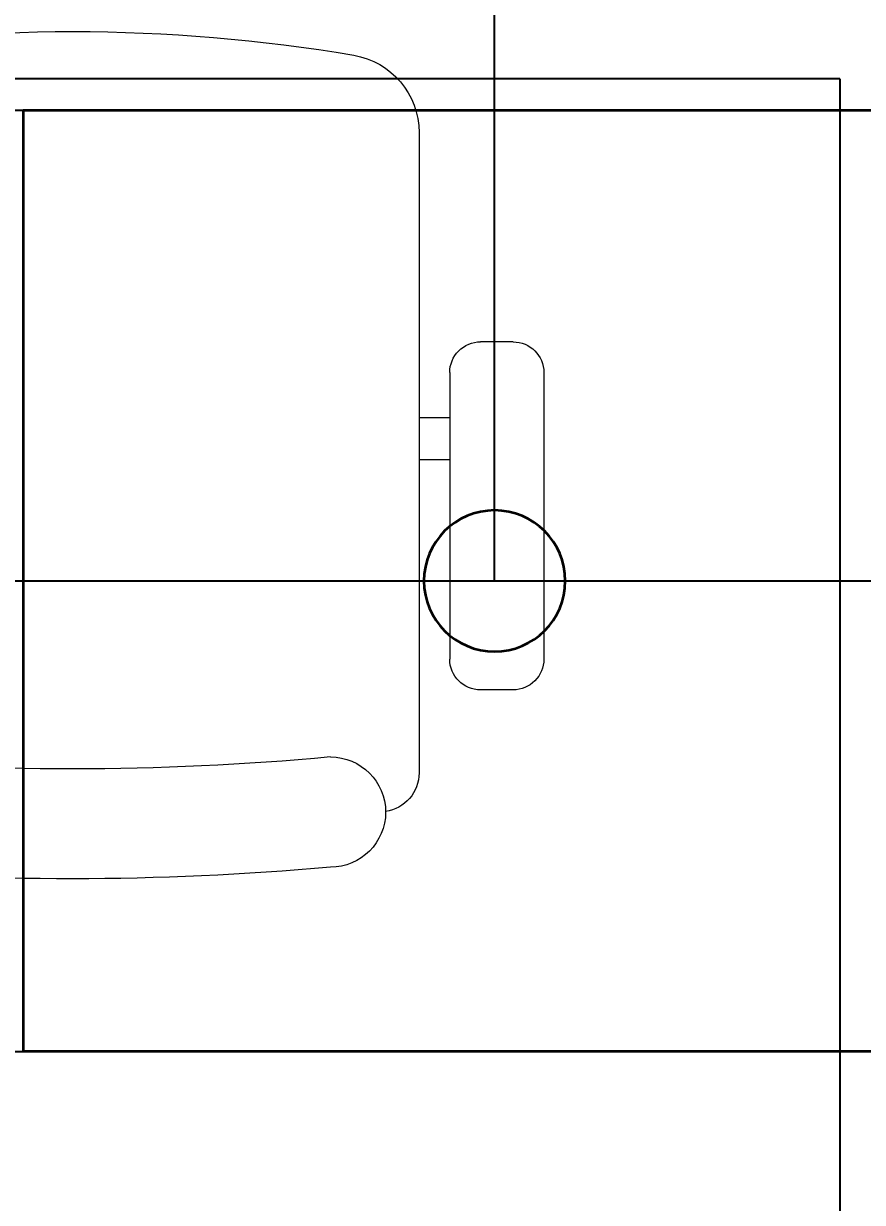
# Model space of a CAD drawing. Extents: x -12260 to 57327, y -29287 to 19916.
# Drawn here: x 22216 to 22750, y 7414 to 8165 of the extents above; entities that cross this region are included whole.
import ezdxf
from ezdxf.enums import TextEntityAlignment as Align

# ---------------------------------------------------------------- set-up
doc = ezdxf.new("R2010")
doc.units = 0
doc.header["$LTSCALE"] = 0.25
doc.linetypes.add('DASHDOT', pattern=[25.4, 12.7, -6.35, 0, -6.35])
doc.layers.add('01-First Floor$0$FALSE CEILING', color=251, linetype='Continuous')
for name, color, linetype, lineweight in [('01-First Floor$0$LOADING', 253, 'Continuous', 5), ('E-DIM', 6, 'Continuous', 18), ('E-LITE-CIRC-NUMB', 6, 'Continuous', 25), ('E-LITE-CLNG', 150, 'Continuous', 35), ('E-LITE-CLNG-CNDT', 6, 'DASHDOT', 35), ('E-LITE-CTRL', 6, 'Continuous', 25), ('E-LITE-IDEN', 6, 'Continuous', 25)]:
    doc.layers.add(name, color=color, linetype=linetype, lineweight=lineweight)
doc.styles.add('DC_SIMPLEX', font='SIMPLEX.shx', dxfattribs={"width": 0.7})
doc.styles.get("Standard").update_dxf_attribs({"font": 'romans.shx'})
doc.dimstyles.get("Standard").update_dxf_attribs({"dimtxt": 150, "dimasz": 150, "dimexe": 0.18, "dimexo": 0.0625, "dimgap": 0.09, "dimtad": 0, "dimtih": 1, "dimtoh": 1, "dimdec": 0, "dimlfac": 0.1, "dimzin": 0, "dimdsep": 46, "dimtxsty": 'Standard', "dimcen": 0.09, "dimclrd": 6, "dimadec": 0, "dimazin": 0, "dimtfac": 1, "dimtdec": 0, "dimtofl": 0, "dimtmove": 0, "dimatfit": 3, "dimfxl": 1, "dimtolj": 1, "dimtzin": 0, "dimarcsym": 0})

# ---------------------------------------------------------------- blocks, each defined once
blk = doc.blocks.new('01-First Floor$0$GF21018-P')
at = {"color": 0}
for p, q in [((-0.2207, 0.47563), (-0.2207, 0.0675)), ((-0.2806, 0.34221), (-0.25983, 0.34221)), ((-0.30021, 0.32259), (-0.30021, 0.14)), ((-0.24021, 0.32259), (-0.24021, 0.14)), ((-0.24021, 0.29372), (-0.2207, 0.29372)), ((-0.24021, 0.26708), (-0.2207, 0.26708)), ((-0.2806, 0.12039), (-0.25983, 0.12039))]:
    blk.add_line(p, q, dxfattribs=at)
for centre, radius, start, end in [((-0.0001, -0.52948), 1.06948, 80.36712, 99.63288), ((-0.1707, 0.47563), 0.05, 99.63288, 180), ((-0.2806, 0.32259), 0.01962, 90, 180), ((-0.25983, 0.32259), 0.01962, 360, 90), ((-0.2806, 0.14), 0.01962, 180, 270), ((-0.25983, 0.14), 0.01962, 270, 360), ((-0.16429, 0.0425), 0.03511, 90, 270), ((0, 1.84674), 1.77674, 264.69456, 275.30527), ((-0.1957, 0.0675), 0.025, 180, 261.47208), ((0, 1.83136), 1.83136, 264.85322, 275.14698)]:
    blk.add_arc(centre, radius, start, end, dxfattribs=at)
blk = doc.blocks.new('01-First Floor')
at = {"layer": '01-First Floor$0$FALSE CEILING'}
for q in [(20217.48, 8130, -0.1), (22735.56, 6229.1, -0.1)]:
    blk.add_line((22735.56, 8130, -0.1), q, dxfattribs=at)
at = {"layer": '01-First Floor$0$FALSE CEILING', "linetype": 'Continuous'}
for p, q in [((19215.56, 8110), (23215.56, 8110)), ((19215.56, 7510), (23215.56, 7510))]:
    blk.add_line(p, q, dxfattribs=at)
at = {"layer": '01-First Floor$0$LOADING'}
for q in [(20217.48, 8130, -0.1), (22735.56, 6229.1, -0.1)]:
    blk.add_line((22735.56, 8130, -0.1), q, dxfattribs=at)
at = {"layer": '01-First Floor$0$LOADING', "extrusion": (2.24021e-05, -7.77426e-06, 1), "xscale": -1000, "yscale": 1000.000000000001, "zscale": 1000, "rotation": 0.001410765030716021}
blk.add_blockref('01-First Floor$0$GF21018-P', (22246.77, 7620.17, 0.39), dxfattribs=at)
blk = doc.blocks.new('*U16')
blk.add_lwpolyline([(-300, 300), (-300, -300), (300, -300), (300, 300)], close=True)
blk.add_circle((0, 0), 45)
at = {"layer": 'E-LITE-CIRC-NUMB', "style": 'DC_SIMPLEX', "width": 0.7, "flags": 8}
blk.add_attdef('CIRCUIT', text='', height=200, rotation=0, dxfattribs=at).set_placement((-473.9, 300), align=Align.RIGHT)
at = {"layer": 'E-LITE-CTRL', "style": 'DC_SIMPLEX', "width": 0.7, "flags": 8}
blk.add_attdef('CONTROL', (1118.9, -935), '', height=200, rotation=360, dxfattribs=at)
at = {"layer": 'E-LITE-IDEN', "style": 'DC_SIMPLEX', "width": 0.7, "flags": 8}
blk.add_attdef('TYPE', (460.41, 457.65), '', height=200, rotation=360, dxfattribs=at)
blk = doc.blocks.new('*D280')
at = {"layer": 'Defpoints', "color": 0}
for p in [(22515.58, 8342.63), (20115.58, 7810.01), (22515.58, 7810.01)]:
    blk.add_point(p, dxfattribs=at)
at = {"layer": 'E-DIM', "color": 0, "lineweight": -2, "transparency": 16777216}
for p, q in [((20115.58, 7810.07), (20115.58, 8342.81)), ((22515.58, 7810.07), (22515.58, 8342.81))]:
    blk.add_line(p, q, dxfattribs=at)
at = {"layer": 'E-DIM', "color": 6, "lineweight": -2, "transparency": 16777216}
for p, q in [((20265.58, 8342.63), (21122.63, 8342.63)), ((22365.58, 8342.63), (21508.53, 8342.63))]:
    blk.add_line(p, q, dxfattribs=at)
at = {"layer": 'E-DIM', "color": 6, "transparency": 16777216}
for points in [[(20265.58, 8367.63), (20265.58, 8317.63), (20115.58, 8342.63)], [(22365.58, 8367.63), (22365.58, 8317.63), (22515.58, 8342.63)]]:
    blk.add_solid(points, dxfattribs=at)
at = {"layer": 'E-DIM', "color": 7, "transparency": 16777216, "insert": (21315.58, 8342.63), "char_height": 150, "attachment_point": 5}
blk.add_mtext('\\A1;240', dxfattribs=at)
blk = doc.blocks.new('*D282')
at = {"layer": 'Defpoints', "color": 0}
for p in [(19776.74, 8610), (23070.25, 8610), (20115.58, 7810.01)]:
    blk.add_point(p, dxfattribs=at)
at = {"layer": 'E-DIM', "color": 0, "lineweight": -2, "transparency": 16777216}
for p, q in [((19776.8, 8610), (23070.43, 8610)), ((20115.64, 7810.01), (23070.43, 7810.01))]:
    blk.add_line(p, q, dxfattribs=at)
at = {"layer": 'E-DIM', "color": 6, "lineweight": -2, "transparency": 16777216}
for p, q in [((23070.25, 8460), (23070.25, 8285.09)), ((23070.25, 7960.01), (23070.25, 8134.91))]:
    blk.add_line(p, q, dxfattribs=at)
at = {"layer": 'E-DIM', "color": 6, "transparency": 16777216}
for points in [[(23045.25, 8460), (23095.25, 8460), (23070.25, 8610)], [(23045.25, 7960.01), (23095.25, 7960.01), (23070.25, 7810.01)]]:
    blk.add_solid(points, dxfattribs=at)
at = {"layer": 'E-DIM', "color": 7, "transparency": 16777216, "insert": (23070.25, 8210), "char_height": 150, "attachment_point": 5}
blk.add_mtext('\\A1;80', dxfattribs=at)

msp = doc.modelspace()

# ---------------------------------------------------------------- block references
at = {"layer": 'E-LITE-CLNG', "xscale": -1}
msp.add_blockref('*U16', (22515.58, 7810.01), dxfattribs=at)
at = {"layer": 'E-LITE-CLNG-CNDT'}
msp.add_blockref('01-First Floor', (0, 0), dxfattribs=at)

# ---------------------------------------------------------------- dimensions: what is measured, and where the dimension line sits
at = {"layer": 'E-DIM'}
dim = msp.add_linear_dim(base=(23070.25, 8610), p1=(20115.58, 7810.01), p2=(19776.74, 8610), angle=90, dimstyle='Standard', override={"dimclrt": 7}, dxfattribs=at)
dim.commit()
dim.dimension.update_dxf_attribs({"geometry": '*D282', "text_midpoint": (23070.25, 8210)})
dim = msp.add_linear_dim(base=(22515.58, 8342.63), p1=(20115.58, 7810.01), p2=(22515.58, 7810.01), dimstyle='Standard', override={"dimclrt": 7}, dxfattribs=at)
dim.commit()
dim.dimension.update_dxf_attribs({"geometry": '*D280', "text_midpoint": (21315.58, 8342.63)})

doc.saveas('drawing.dxf')
